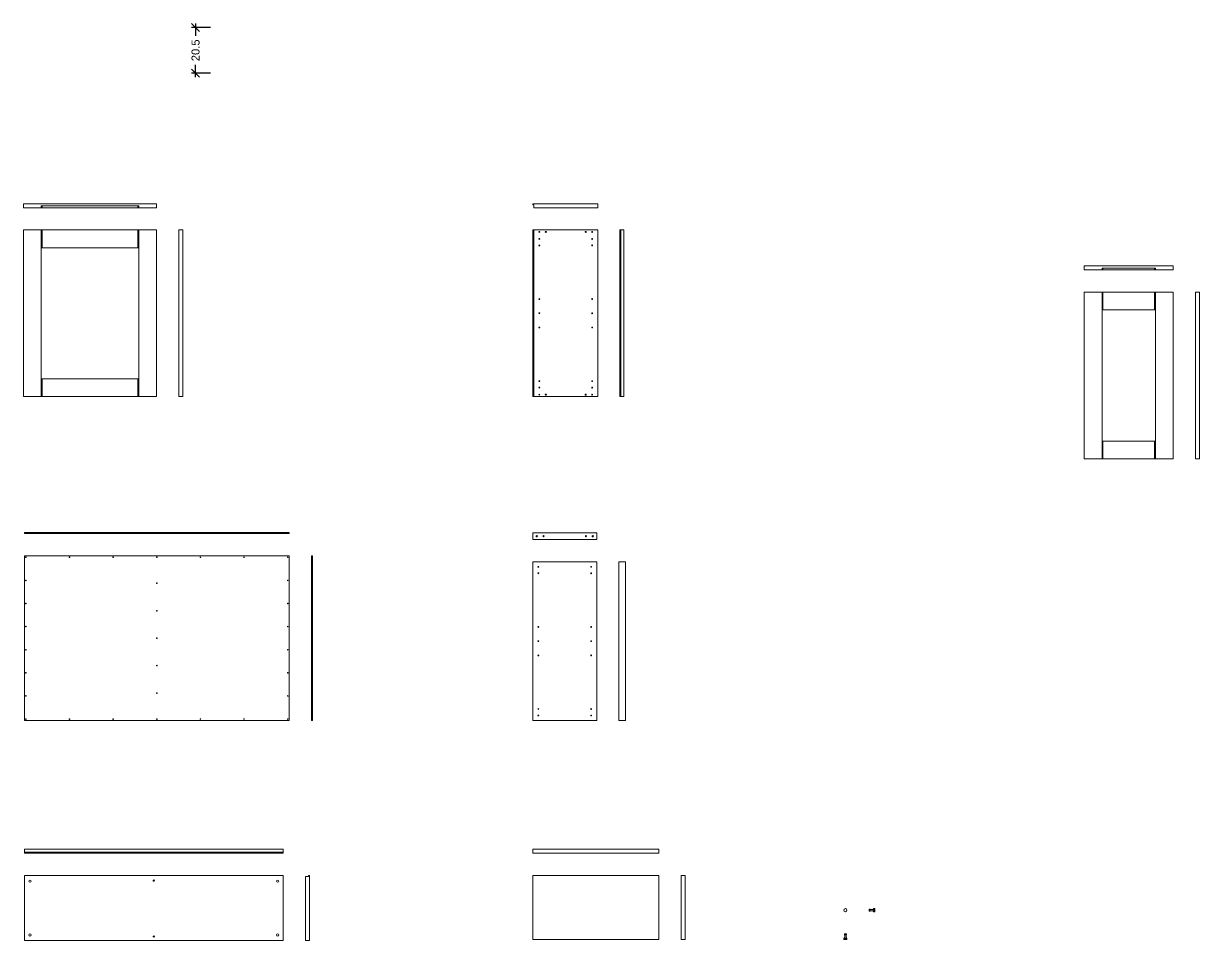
# Model space of a CAD drawing. Header units: centimetres. Extents: x -2268 to 3476, y -1681 to 1470.
# Drawn here: x 1429 to 1958, y 1046 to 1458 of the extents above; entities that cross this region are included whole.
import ezdxf

# ---------------------------------------------------------------- set-up
doc = ezdxf.new("R2010")
doc.units = ezdxf.units.CM
doc.layers.get('0').update_dxf_attribs({"color": 5})
for name, color, linetype, lineweight in [('0_Num_Penna__5', 5, 'Continuous', 18), ('A-FURN_Num_Penna__251_Num_Penna__251_Num_Penna__2_Num_Penna__251_Num_Penna__251_Num_Penna__251_Num_Penna__251_Num_Penna__251_Num_Penna__251_Num_Penna__251_Num_Penna__251_Num_Penna__3_Num_Penna__3_Num_Penna__3_Num_Penna__3', 3, 'Continuous', 18), ('A-FURN_Num_Penna__252_Num_Penna__252_Num_Penna__3_Num_Penna__252_Num_Penna__252_Num_Penna__252_Num_Penna__252_Num_Penna__252_Num_Penna__252_Num_Penna__252_Num_Penna__252_Num_Penna__252_Num_Penna__252_Num_Penna__252_Num_Penna__5', 5, 'Continuous', 18), ('A-FURN_Num_Penna__252_Num_Penna__252_Num_Penna__3_Num_Penna__252_Num_Penna__252_Num_Penna__252_Num_Penna__252_Num_Penna__252_Num_Penna__252_Num_Penna__252_Num_Penna__252_Num_Penna__252_Num_Penna__6_Num_Penna__6_Num_Penna__6', 6, 'Continuous', 18), ('A-FURN_Num_Penna__252_Num_Penna__252_Num_Penna__3_Num_Penna__252_Num_Penna__252_Num_Penna__252_Num_Penna__252_Num_Penna__252_Num_Penna__252_Num_Penna__252_Num_Penna__6_Num_Penna__6_Num_Penna__6_Num_Penna__6_Num_Penna__6', 6, 'Continuous', 18), ('A-FURN_Num_Penna__252_Num_Penna__252_Num_Penna__3_Num_Penna__252_Num_Penna__252_Num_Penna__252_Num_Penna__252_Num_Penna__252_Num_Penna__252_Num_Penna__5_Num_Penna__5_Num_Penna__5_Num_Penna__5_Num_Penna__5_Num_Penna__5', 5, 'Continuous', 18), ('A-SECT-PATT_Num_Penna__6_Num_Penna__6_Num_Penna__6_Num_Penna__6_Num_Penna__6_Num_Penna__6_Num_Penna__6_Num_Penna__6_Num_Penna__6_Num_Penna__5_Num_Penna__5_Num_Penna__5_Num_Penna__5_Num_Penna__5', 5, 'Continuous', 18), ('A-SECT-PATT_Num_Penna__6_Num_Penna__6_Num_Penna__6_Num_Penna__6_Num_Penna__6_Num_Penna__6_Num_Penna__6_Num_Penna__6_Num_Penna__6_Num_Penna__6_Num_Penna__6_Num_Penna__6_Num_Penna__6_Num_Penna__6', 6, 'Continuous', 18), ('PDF10_Solid Fills_Num_Penna__5_Num_Penna__5_Num_Penna__5_Num_Penna__5_Num_Penna__5_Num_Penna__5_Num_Penna__5_Num_Penna__5', 5, 'Continuous', 18), ('PDF16_Geometry_Num_Penna__5_Num_Penna__5_Num_Penna__5_Num_Penna__5_Num_Penna__5_Num_Penna__5_Num_Penna__5_Num_Penna__5_Num_Penna__5_Num_Penna__5_Num_Penna__5_Num_Penna__5_Num_Penna__5_Num_Penna__5', 5, 'Continuous', 18), ('PDF16_Geometry_Num_Penna__6_Num_Penna__6_Num_Penna__6_Num_Penna__3_Num_Penna__3_Num_Penna__3_Num_Penna__3_Num_Penna__3_Num_Penna__9_Num_Penna__9_Num_Penna__9_Num_Penna__6_Num_Penna__6_Num_Penna__6', 6, 'Continuous', 18), ('PDF16_Geometry_Num_Penna__6_Num_Penna__6_Num_Penna__6_Num_Penna__6_Num_Penna__6_Num_Penna__6_Num_Penna__6_Num_Penna__6_Num_Penna__6_Num_Penna__6_Num_Penna__6_Num_Penna__6_Num_Penna__6_Num_Penna__6', 6, 'Continuous', 18), ('PDF22_Geometry_Num_Penna__1_Num_Penna__255_Num_Penna__3_Num_Penna__3_Num_Penna__3', 3, 'Continuous', 18), ('PDF22_Geometry_Num_Penna__1_Num_Penna__255_Num_Penna__5_Num_Penna__5_Num_Penna__5', 5, 'Continuous', 18), ('PDF22_Geometry_Num_Penna__1_Num_Penna__255_Num_Penna__6_Num_Penna__6_Num_Penna__6', 6, 'Continuous', 18), ('PDF_Geometry_Num_Penna__7_Num_Penna__7_Num_Penna__3_Num_Penna__3_Num_Penna__3_Num_Penna__3_Num_Penna__3_Num_Penna__3_Num_Penna__6_Num_Penna__6_Num_Penna__6_Num_Penna__6_Num_Penna__6_Num_Penna__6', 6, 'Continuous', 18), ('PDF_Geometry_Num_Penna__7_Num_Penna__7_Num_Penna__3_Num_Penna__6_Num_Penna__6_Num_Penna__6_Num_Penna__6_Num_Penna__6_Num_Penna__6_Num_Penna__6_Num_Penna__6_Num_Penna__6_Num_Penna__6_Num_Penna__6', 6, 'Continuous', 18)]:
    doc.layers.add(name, color=color, linetype=linetype, lineweight=lineweight)
doc.styles.add('ARIAL', font='Arial.ttf')
doc.dimstyles.new('TICK_36', dxfattribs={"dimtxt": 3.6, "dimasz": 3.6, "dimexe": 1.8, "dimexo": 1.2, "dimgap": 1.8, "dimtad": 0, "dimdec": 1, "dimzin": 0, "dimdsep": 46, "dimtxsty": 'ARIAL', "dimblk": 'OBLIQUE', "dimcen": 1.8, "dimdle": 1.8, "dimclrd": 3, "dimclre": 4, "dimclrt": 3, "dimadec": 0, "dimazin": 0, "dimtfac": 1, "dimtdec": 1, "dimtmove": 1, "dimatfit": 3, "dimldrblk": 'OBLIQUE', "dimfxl": 1, "dimtfill": 1, "dimtolj": 1, "dimtzin": 0, "dimarcsym": 0})

# ---------------------------------------------------------------- blocks, each defined once
blk = doc.blocks.new('_Oblique')
at = {"color": 0, "linetype": 'ByBlock', "lineweight": -2}
blk.add_line((-0.5, -0.5), (0.5, 0.5), dxfattribs=at)
blk = doc.blocks.new('*D152')
at = {"color": 4, "lineweight": -2, "transparency": 16777216}
for p, q in [((1513.25, 1456.29), (1504.8, 1456.29)), ((1513.25, 1435.79), (1504.8, 1435.79))]:
    blk.add_line(p, q, dxfattribs=at)
at = {"color": 3, "lineweight": -2, "transparency": 16777216}
for p, q in [((1506.6, 1458.09), (1506.6, 1452.55)), ((1506.6, 1433.99), (1506.6, 1439.52))]:
    blk.add_line(p, q, dxfattribs=at)
at = {"layer": 'Defpoints', "color": 0, "transparency": 16777216}
for p in [(1514.45, 1456.29), (1506.6, 1435.79), (1514.45, 1435.79)]:
    blk.add_point(p, dxfattribs=at)
at = {"color": 3, "lineweight": -2, "transparency": 16777216, "xscale": 3.6, "yscale": 3.6, "zscale": 3.6}
for p, rotation in [((1506.6, 1456.29), 90), ((1506.6, 1435.79), 270)]:
    blk.add_blockref('_Oblique', p, dxfattribs=dict(at, rotation=rotation))
at = {"color": 3, "transparency": 16777216, "insert": (1506.6, 1446.04), "char_height": 3.6, "attachment_point": 5, "rotation": 90, "style": 'ARIAL', "bg_fill": 3, "box_fill_scale": 1.1, "bg_fill_color": 256, "bg_fill_true_color": 13158600, "bg_fill_transparency": 0}
blk.add_mtext('\\A1;20.5', dxfattribs=at)

msp = doc.modelspace()

# ---------------------------------------------------------------- linework, layer by layer
at = {"layer": '0_Num_Penna__5', "color": 5, "linetype": 'Continuous', "lineweight": 18}
for centre in [(1663.1003, 1227.4852), (1682.1503, 1227.4852)]:
    msp.add_circle(centre, 0.25, dxfattribs=at)
at = {"layer": 'A-FURN_Num_Penna__251_Num_Penna__251_Num_Penna__2_Num_Penna__251_Num_Penna__251_Num_Penna__251_Num_Penna__251_Num_Penna__251_Num_Penna__251_Num_Penna__251_Num_Penna__251_Num_Penna__3_Num_Penna__3_Num_Penna__3_Num_Penna__3', "color": 3, "linetype": 'Continuous', "lineweight": 18}
for p, q in [((1437.2153, 1375.2498), (1437.6153, 1375.2498)), ((1480.6153, 1375.2498), (1481.0153, 1375.2498))]:
    msp.add_line(p, q, dxfattribs=at)
at = {"layer": 'A-FURN_Num_Penna__252_Num_Penna__252_Num_Penna__3_Num_Penna__252_Num_Penna__252_Num_Penna__252_Num_Penna__252_Num_Penna__252_Num_Penna__252_Num_Penna__252_Num_Penna__252_Num_Penna__252_Num_Penna__252_Num_Penna__252_Num_Penna__5', "color": 5, "linetype": 'Continuous', "lineweight": 18}
for centre in [(1664.1003, 1364.3498), (1682.0503, 1364.3498), (1664.1003, 1291.1498), (1682.0503, 1291.1498)]:
    msp.add_circle(centre, 0.25, dxfattribs=at)
at = {"layer": 'A-FURN_Num_Penna__252_Num_Penna__252_Num_Penna__3_Num_Penna__252_Num_Penna__252_Num_Penna__252_Num_Penna__252_Num_Penna__252_Num_Penna__252_Num_Penna__252_Num_Penna__252_Num_Penna__252_Num_Penna__6_Num_Penna__6_Num_Penna__6', "color": 6, "linetype": 'Continuous', "lineweight": 18}
for p, q in [((1658.2503, 1225.9852), (1658.2503, 1228.9852)), ((1658.2503, 1228.9852), (1687.0003, 1228.9852)), ((1687.0003, 1228.9852), (1687.0003, 1225.9852)), ((1687.0003, 1225.9852), (1658.2503, 1225.9852)), ((1658.2503, 1215.9852), (1687.0003, 1215.9852)), ((1658.2503, 1144.5852), (1658.2503, 1215.9852)), ((1687.0003, 1215.9852), (1687.0003, 1144.5852)), ((1687.0003, 1144.5852), (1658.2503, 1144.5852)), ((1724.9503, 1074.844), (1726.7503, 1074.844)), ((1724.9503, 1046.094), (1726.7503, 1046.094))]:
    msp.add_line(p, q, dxfattribs=at)
at = {"layer": 'A-FURN_Num_Penna__252_Num_Penna__252_Num_Penna__3_Num_Penna__252_Num_Penna__252_Num_Penna__252_Num_Penna__252_Num_Penna__252_Num_Penna__252_Num_Penna__252_Num_Penna__6_Num_Penna__6_Num_Penna__6_Num_Penna__6_Num_Penna__6', "color": 6, "linetype": 'Continuous', "lineweight": 18}
for p, q in [((1714.9503, 1086.644), (1658.2503, 1086.644)), ((1714.9503, 1084.844), (1658.2503, 1084.844)), ((1714.9503, 1074.844), (1658.2503, 1074.844)), ((1724.9503, 1074.844), (1724.9503, 1046.094)), ((1726.7503, 1074.844), (1726.7503, 1046.094)), ((1714.9503, 1046.094), (1658.2503, 1046.094))]:
    msp.add_line(p, q, dxfattribs=at)
at = {"layer": 'A-FURN_Num_Penna__252_Num_Penna__252_Num_Penna__3_Num_Penna__252_Num_Penna__252_Num_Penna__252_Num_Penna__252_Num_Penna__252_Num_Penna__252_Num_Penna__5_Num_Penna__5_Num_Penna__5_Num_Penna__5_Num_Penna__5_Num_Penna__5', "color": 5, "linetype": 'Continuous', "lineweight": 18}
for centre in [(1430.2753, 1218.0102), (1449.9003, 1218.0102), (1469.5253, 1218.0102), (1489.1503, 1218.0102), (1508.7753, 1218.0102), (1528.4003, 1218.0102), (1548.0253, 1218.0102), (1430.2753, 1207.6173), (1489.1503, 1206.3352), (1548.0253, 1207.6173), (1430.2753, 1197.2245), (1548.0253, 1197.2245), (1489.1503, 1193.9852), (1430.2753, 1186.8316), (1548.0253, 1186.8316), (1489.1503, 1181.6352), (1430.2753, 1176.4387), (1548.0253, 1176.4387), (1489.1503, 1169.2852), (1430.2753, 1166.0459), (1548.0253, 1166.0459), (1430.2753, 1155.653), (1489.1503, 1156.9352), (1548.0253, 1155.653), (1430.2753, 1145.2602), (1449.9003, 1145.2602), (1469.5253, 1145.2602), (1489.1503, 1145.2602), (1508.7753, 1145.2602), (1528.4003, 1145.2602), (1548.0253, 1145.2602)]:
    msp.add_circle(centre, 0.15, dxfattribs=at)
at = {"layer": 'A-SECT-PATT_Num_Penna__6_Num_Penna__6_Num_Penna__6_Num_Penna__6_Num_Penna__6_Num_Penna__6_Num_Penna__6_Num_Penna__6_Num_Penna__6_Num_Penna__5_Num_Penna__5_Num_Penna__5_Num_Penna__5_Num_Penna__5', "color": 5, "linetype": 'Continuous', "lineweight": 18}
msp.add_circle((1798.8373, 1059.294), 0.7, dxfattribs=at)
at = {"layer": 'A-SECT-PATT_Num_Penna__6_Num_Penna__6_Num_Penna__6_Num_Penna__6_Num_Penna__6_Num_Penna__6_Num_Penna__6_Num_Penna__6_Num_Penna__6_Num_Penna__6_Num_Penna__6_Num_Penna__6_Num_Penna__6_Num_Penna__6', "color": 6, "linetype": 'Continuous', "lineweight": 18}
for p, q in [((1437.2153, 1376.0498), (1437.2153, 1375.2498)), ((1437.6153, 1376.0498), (1437.6153, 1375.2498)), ((1480.6153, 1376.0498), (1480.6153, 1375.2498)), ((1481.0153, 1376.0498), (1481.0153, 1375.2498)), ((1437.2153, 1365.2498), (1437.2153, 1290.2498)), ((1437.6153, 1365.2498), (1437.6153, 1357.2498)), ((1480.6153, 1365.2498), (1480.6153, 1357.2498)), ((1481.0153, 1365.2498), (1481.0153, 1290.2498)), ((1489.0153, 1365.2498), (1489.0153, 1290.2498)), ((1658.7003, 1365.2498), (1658.7003, 1290.2498)), ((1437.2153, 1357.2498), (1481.0153, 1357.2498)), ((1914.2995, 1348.0983), (1914.2995, 1347.2983)), ((1914.6995, 1348.0983), (1914.6995, 1347.2983)), ((1937.8995, 1348.0983), (1937.8995, 1347.2983)), ((1938.2995, 1348.0983), (1938.2995, 1347.2983)), ((1906.2995, 1337.2983), (1946.2995, 1337.2983)), ((1906.2995, 1337.2983), (1906.2995, 1262.2983)), ((1914.2995, 1337.2983), (1914.2995, 1262.2983)), ((1914.6995, 1337.2983), (1914.6995, 1329.2983)), ((1937.8995, 1337.2983), (1937.8995, 1329.2983)), ((1938.2995, 1337.2983), (1938.2995, 1262.2983)), ((1946.2995, 1337.2983), (1946.2995, 1262.2983)), ((1914.2995, 1329.2983), (1938.2995, 1329.2983)), ((1437.2153, 1298.2498), (1481.0153, 1298.2498)), ((1437.6153, 1298.2498), (1437.6153, 1290.2498)), ((1480.6153, 1298.2498), (1480.6153, 1290.2498)), ((1914.2995, 1270.2983), (1938.2995, 1270.2983)), ((1914.6995, 1270.2983), (1914.6995, 1262.2983)), ((1937.8995, 1270.2983), (1937.8995, 1262.2983)), ((1906.2995, 1262.2983), (1946.2995, 1262.2983))]:
    msp.add_line(p, q, dxfattribs=at)
at = {"layer": 'PDF10_Solid Fills_Num_Penna__5_Num_Penna__5_Num_Penna__5_Num_Penna__5_Num_Penna__5_Num_Penna__5_Num_Penna__5_Num_Penna__5', "color": 5, "linetype": 'Continuous', "lineweight": 18}
for centre, radius in [((1660.0503, 1227.4852), 0.3), ((1685.2003, 1227.4852), 0.3), ((1432.1003, 1072.344), 0.5), ((1487.8003, 1072.594), 0.3), ((1543.5003, 1072.344), 0.5), ((1432.1003, 1048.144), 0.5), ((1487.8003, 1047.444), 0.3), ((1543.5003, 1048.144), 0.5)]:
    msp.add_circle(centre, radius, dxfattribs=at)
at = {"layer": 'PDF16_Geometry_Num_Penna__5_Num_Penna__5_Num_Penna__5_Num_Penna__5_Num_Penna__5_Num_Penna__5_Num_Penna__5_Num_Penna__5_Num_Penna__5_Num_Penna__5_Num_Penna__5_Num_Penna__5_Num_Penna__5_Num_Penna__5', "color": 5, "linetype": 'Continuous', "lineweight": 18}
for p, q in [((1809.9027, 1059.7418), (1809.5373, 1059.7418)), ((1809.5373, 1059.7418), (1809.5373, 1058.8462)), ((1809.9027, 1058.8462), (1809.5373, 1058.8462)), ((1809.9027, 1059.7418), (1809.9027, 1058.8462)), ((1811.2101, 1059.5933), (1810.0512, 1059.5933)), ((1811.2101, 1058.9947), (1810.0512, 1058.9947)), ((1811.6461, 1059.994), (1811.2101, 1059.5933)), ((1811.6461, 1058.594), (1811.2101, 1058.9947)), ((1812.0373, 1059.994), (1811.6461, 1059.994)), ((1811.6461, 1059.994), (1811.6461, 1058.594)), ((1812.0373, 1058.594), (1811.6461, 1058.594)), ((1812.0373, 1059.994), (1812.0373, 1058.594)), ((1799.2851, 1048.594), (1798.3895, 1048.594)), ((1798.3895, 1048.2286), (1798.3895, 1048.594)), ((1799.2851, 1048.2286), (1798.3895, 1048.2286)), ((1798.538, 1046.9212), (1798.538, 1048.0801)), ((1799.1366, 1046.9212), (1799.1366, 1048.0801)), ((1799.2851, 1048.2286), (1799.2851, 1048.594)), ((1798.1373, 1046.4852), (1798.538, 1046.9212)), ((1799.5373, 1046.4852), (1798.1373, 1046.4852)), ((1798.1373, 1046.094), (1798.1373, 1046.4852)), ((1799.5373, 1046.094), (1798.1373, 1046.094)), ((1799.5373, 1046.4852), (1799.1366, 1046.9212)), ((1799.5373, 1046.094), (1799.5373, 1046.4852))]:
    msp.add_line(p, q, dxfattribs=at)
for centre, start, end in [((1810.0512, 1059.7418), 180, 270), ((1810.0512, 1058.8462), 90, 180), ((1798.3895, 1048.0801), 0, 90), ((1799.2851, 1048.0801), 90, 180)]:
    msp.add_arc(centre, 0.1485, start, end, dxfattribs=at)
at = {"layer": 'PDF16_Geometry_Num_Penna__6_Num_Penna__6_Num_Penna__6_Num_Penna__3_Num_Penna__3_Num_Penna__3_Num_Penna__3_Num_Penna__3_Num_Penna__9_Num_Penna__9_Num_Penna__9_Num_Penna__6_Num_Penna__6_Num_Penna__6', "color": 6, "linetype": 'Continuous', "lineweight": 18}
for p, q in [((1697.0003, 1215.9852), (1700.0003, 1215.9852)), ((1697.0003, 1144.5852), (1700.0003, 1144.5852))]:
    msp.add_line(p, q, dxfattribs=at)
at = {"layer": 'PDF16_Geometry_Num_Penna__6_Num_Penna__6_Num_Penna__6_Num_Penna__6_Num_Penna__6_Num_Penna__6_Num_Penna__6_Num_Penna__6_Num_Penna__6_Num_Penna__6_Num_Penna__6_Num_Penna__6_Num_Penna__6_Num_Penna__6', "color": 6, "linetype": 'Continuous', "lineweight": 18}
for p, q in [((1429.2153, 1377.0498), (1429.2153, 1375.2498)), ((1429.2153, 1377.0498), (1489.0153, 1377.0498)), ((1429.2153, 1375.2498), (1437.2153, 1375.2498)), ((1437.2153, 1376.0498), (1481.0153, 1376.0498)), ((1437.6153, 1375.2498), (1480.6153, 1375.2498)), ((1481.0153, 1375.2498), (1489.0153, 1375.2498)), ((1489.0153, 1375.2498), (1489.0153, 1377.0498)), ((1658.2503, 1377.0498), (1687.4503, 1377.0498)), ((1658.2503, 1376.5998), (1658.2503, 1377.0498)), ((1658.2503, 1376.5998), (1658.7003, 1376.5998)), ((1658.7003, 1376.5998), (1658.7003, 1375.2498)), ((1658.7003, 1375.2498), (1687.4503, 1375.2498)), ((1687.4503, 1375.2498), (1687.4503, 1377.0498)), ((1429.2153, 1365.2498), (1489.0153, 1365.2498)), ((1429.2153, 1365.2498), (1429.2153, 1290.2498)), ((1499.0153, 1365.2498), (1499.0153, 1290.2498)), ((1499.0153, 1365.2498), (1500.8153, 1365.2498)), ((1500.8153, 1365.2498), (1500.8153, 1290.2498)), ((1658.2503, 1290.2498), (1658.2503, 1365.2498)), ((1658.2503, 1365.2498), (1687.4503, 1365.2498)), ((1687.4503, 1365.2498), (1687.4503, 1290.2498)), ((1699.2503, 1365.2498), (1697.4503, 1365.2498)), ((1697.4503, 1290.2498), (1697.4503, 1365.2498)), ((1697.9003, 1290.2498), (1697.9003, 1365.2498)), ((1699.2503, 1290.2498), (1699.2503, 1365.2498)), ((1906.2995, 1349.0983), (1906.2995, 1347.2983)), ((1906.2995, 1349.0983), (1946.2995, 1349.0983)), ((1946.2995, 1349.0983), (1946.2995, 1347.2983)), ((1906.2995, 1347.2983), (1914.2995, 1347.2983)), ((1914.2995, 1348.0983), (1938.2995, 1348.0983)), ((1914.6995, 1347.2983), (1937.8995, 1347.2983)), ((1938.2995, 1347.2983), (1946.2995, 1347.2983)), ((1956.2995, 1337.2983), (1958.0995, 1337.2983)), ((1956.2995, 1337.2983), (1956.2995, 1262.2983)), ((1958.0995, 1337.2983), (1958.0995, 1262.2983)), ((1429.2153, 1290.2498), (1489.0153, 1290.2498)), ((1499.0153, 1290.2498), (1500.8153, 1290.2498)), ((1658.2503, 1290.2498), (1687.4503, 1290.2498)), ((1697.4503, 1290.2498), (1699.2503, 1290.2498)), ((1956.2995, 1262.2983), (1958.0995, 1262.2983)), ((1429.6003, 1229.1352), (1429.6003, 1228.6852)), ((1429.6003, 1229.1352), (1548.7003, 1229.1352)), ((1429.6003, 1228.6852), (1548.7003, 1228.6852)), ((1429.6003, 1218.6852), (1430.9503, 1218.6852)), ((1429.6003, 1218.6852), (1429.6003, 1144.5852)), ((1430.9503, 1218.6852), (1547.3503, 1218.6852)), ((1547.3503, 1218.6852), (1548.7003, 1218.6852)), ((1548.7003, 1218.6852), (1548.7003, 1144.5852)), ((1558.7003, 1218.6852), (1559.1503, 1218.6852)), ((1558.7003, 1218.6852), (1558.7003, 1144.5852)), ((1559.1503, 1218.6852), (1559.1503, 1144.5852)), ((1429.6003, 1144.5852), (1430.9503, 1144.5852)), ((1430.9503, 1144.5852), (1547.3503, 1144.5852)), ((1547.3503, 1144.5852), (1548.7003, 1144.5852)), ((1558.7003, 1144.5852), (1559.1503, 1144.5852)), ((1429.6003, 1085.294), (1546.0003, 1085.294)), ((1658.2503, 1086.644), (1658.2503, 1084.844)), ((1714.9503, 1086.644), (1714.9503, 1084.844)), ((1429.6003, 1074.844), (1429.6003, 1045.644)), ((1429.6003, 1074.844), (1546.0003, 1074.844)), ((1546.0003, 1074.844), (1546.0003, 1045.644)), ((1557.3503, 1074.394), (1556.0003, 1074.394)), ((1556.0003, 1074.394), (1556.0003, 1045.644)), ((1557.3503, 1074.844), (1557.3503, 1074.394)), ((1557.3503, 1074.844), (1557.8003, 1074.844)), ((1557.8003, 1074.844), (1557.8003, 1045.644)), ((1658.2503, 1074.844), (1658.2503, 1046.094)), ((1714.9503, 1074.844), (1714.9503, 1046.094)), ((1429.6003, 1045.644), (1546.0003, 1045.644)), ((1556.0003, 1045.644), (1557.8003, 1045.644))]:
    msp.add_line(p, q, dxfattribs=at)
at = {"layer": 'PDF22_Geometry_Num_Penna__1_Num_Penna__255_Num_Penna__3_Num_Penna__3_Num_Penna__3', "color": 5, "linetype": 'Continuous', "lineweight": 18}
for p, q in [((1914.2995, 1347.2983), (1914.6995, 1347.2983)), ((1937.8995, 1347.2983), (1938.2995, 1347.2983))]:
    msp.add_line(p, q, dxfattribs=at)
at = {"layer": 'PDF22_Geometry_Num_Penna__1_Num_Penna__255_Num_Penna__5_Num_Penna__5_Num_Penna__5', "color": 5, "linetype": 'Continuous', "lineweight": 18}
for centre in [(1661.2003, 1364.3498), (1684.9503, 1364.3498), (1661.2003, 1361.1748), (1684.9503, 1361.1748), (1661.2003, 1358.2748), (1684.9503, 1358.2748), (1661.2003, 1334.1498), (1684.9503, 1334.1498), (1661.2003, 1327.7498), (1684.9503, 1327.7498), (1661.2003, 1321.3498), (1684.9503, 1321.3498), (1661.2003, 1297.2248), (1684.9503, 1297.2248), (1661.2003, 1294.3248), (1661.2003, 1291.1498), (1684.9503, 1294.3248), (1684.9503, 1291.1498), (1660.7503, 1213.7102), (1684.5003, 1213.7102), (1660.7503, 1210.8102), (1684.5003, 1210.8102), (1660.7503, 1186.6852), (1684.5003, 1186.6852), (1660.7503, 1180.2852), (1684.5003, 1180.2852), (1660.7503, 1173.8852), (1684.5003, 1173.8852), (1660.7503, 1149.7602), (1684.5003, 1149.7602), (1660.7503, 1146.8602), (1684.5003, 1146.8602)]:
    msp.add_circle(centre, 0.2, dxfattribs=at)
at = {"layer": 'PDF22_Geometry_Num_Penna__1_Num_Penna__255_Num_Penna__6_Num_Penna__6_Num_Penna__6', "color": 6, "linetype": 'Continuous', "lineweight": 18}
for p, q in [((1429.6003, 1086.644), (1429.6003, 1084.844)), ((1546.0003, 1086.644), (1429.6003, 1086.644)), ((1429.6003, 1084.844), (1546.0003, 1084.844)), ((1546.0003, 1084.844), (1546.0003, 1086.644))]:
    msp.add_line(p, q, dxfattribs=at)
at = {"layer": 'PDF_Geometry_Num_Penna__7_Num_Penna__7_Num_Penna__3_Num_Penna__3_Num_Penna__3_Num_Penna__3_Num_Penna__3_Num_Penna__3_Num_Penna__6_Num_Penna__6_Num_Penna__6_Num_Penna__6_Num_Penna__6_Num_Penna__6', "color": 6, "linetype": 'Continuous', "lineweight": 18}
for p, q in [((1697.0003, 1215.9852), (1697.0003, 1144.5852)), ((1700.0003, 1215.9852), (1700.0003, 1144.5852))]:
    msp.add_line(p, q, dxfattribs=at)
at = {"layer": 'PDF_Geometry_Num_Penna__7_Num_Penna__7_Num_Penna__3_Num_Penna__6_Num_Penna__6_Num_Penna__6_Num_Penna__6_Num_Penna__6_Num_Penna__6_Num_Penna__6_Num_Penna__6_Num_Penna__6_Num_Penna__6_Num_Penna__6', "color": 6, "linetype": 'Continuous', "lineweight": 18}
msp.add_line((1548.7003, 1229.1352), (1548.7003, 1228.6852), dxfattribs=at)

# ---------------------------------------------------------------- dimensions: what is measured, and where the dimension line sits
dim = msp.add_linear_dim(base=(1506.5982, 1435.7881), p1=(1514.4526, 1456.2881), p2=(1514.4526, 1435.7881), angle=90, dimstyle='TICK_36', override={"dimlfac": -1})
dim.commit()
dim.dimension.update_dxf_attribs({"geometry": '*D152', "text_midpoint": (1506.5982, 1446.0381)})

doc.saveas('drawing.dxf')
